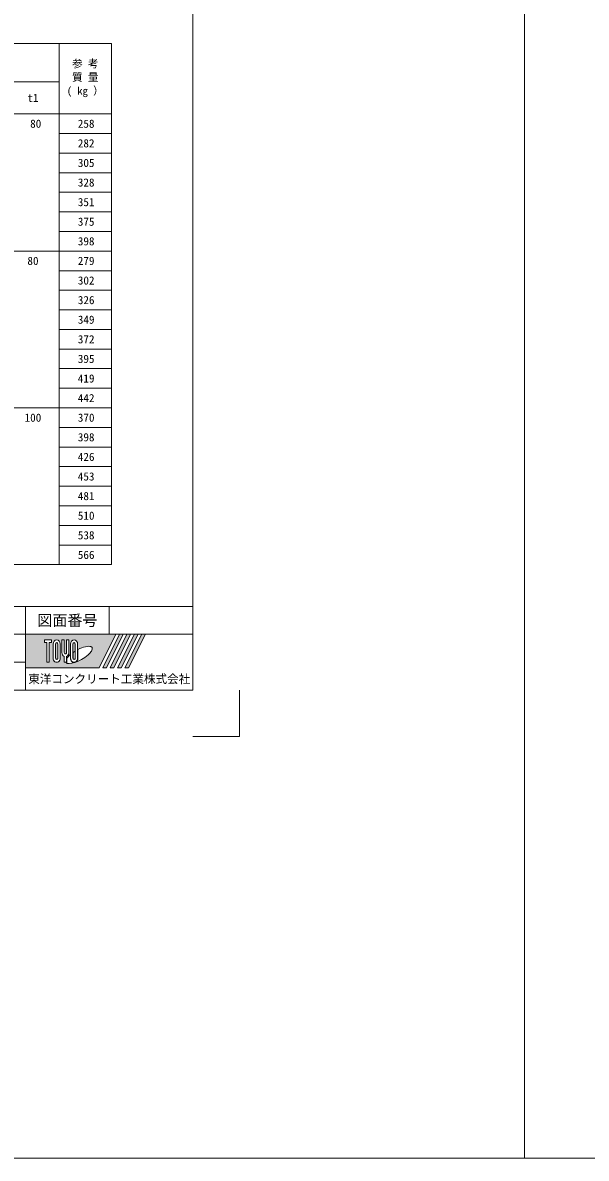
# Model space of a CAD drawing. Units: millimetres at full size; details may follow other scales. Extents: x -1501 to 45572, y 2928 to 12418.
# Drawn here: x 29965 to 32388, y 2928 to 7811 of the extents above; entities that cross this region are included whole.
import ezdxf
from ezdxf.enums import TextEntityAlignment as Align

# ---------------------------------------------------------------- set-up
doc = ezdxf.new("R2010")
doc.units = ezdxf.units.MM
doc.header["$LTSCALE"] = 40
for name, color, linetype, lineweight in [('0_2', 7, 'Continuous', 9), ('Defpoints_3', 7, 'Continuous', 13), ('寸法線', 7, 'Continuous', 9), ('枠', 5, 'Continuous', 5)]:
    doc.layers.add(name, color=color, linetype=linetype, lineweight=lineweight)
doc.styles.add('ＭＳ ゴシック', font='')
doc.styles.get('ＭＳ ゴシック').set_extended_font_data('MS Gothic')

msp = doc.modelspace()

# ---------------------------------------------------------------- hatches: boundary and pattern name
at = {"layer": '枠'}
h = msp.add_hatch(color=7, dxfattribs=at)
h.paths.add_polyline_path([(29976.91, 5180.77), (29976.91, 5036.77), (30293.71, 5036.77), (30365.71, 5180.77)])
edge = h.paths.add_edge_path(flags=16)
edge.add_ellipse((30206.93, 5092.13), major_axis=(56.41902, 31.57994), ratio=0.34714734367812206, start_angle=-144.31121536807143, end_angle=72.18990376058576, ccw=False)
edge.add_ellipse((30186.04, 5078.49), major_axis=(-0, 19.2), ratio=0.8463541666666667, start_angle=-160.70345628560815, end_angle=-90.00000000005672)
edge.add_line((30202.29, 5078.49), (30202.29, 5115.09))
edge = h.paths.add_edge_path(flags=16)
edge.add_ellipse((30186.04, 5139.05), major_axis=(-0, 17.72308), ratio=0.8463541629932545, start_angle=-90.00000000000591, end_angle=89.99999999999386, ccw=False)
edge.add_line((30201.04, 5139.05), (30201.04, 5078.49))
edge.add_ellipse((30186.04, 5078.49), major_axis=(0, 17.72308), ratio=0.8463541629932545, start_angle=90.0000000000257, end_angle=-89.99999999997408, ccw=False)
edge.add_line((30171.04, 5078.49), (30171.04, 5139.05))
edge = h.paths.add_edge_path(flags=16)
edge.add_line((30191.04, 5139.05), (30191.04, 5078.49))
edge.add_ellipse((30186.04, 5078.49), major_axis=(-0, 5.90769), ratio=0.8463542107476152, start_angle=89.9999999999751, end_angle=-90.00000000002484, ccw=False)
edge.add_line((30181.04, 5078.49), (30181.04, 5139.05))
edge.add_ellipse((30186.04, 5139.05), major_axis=(-0, 5.90769), ratio=0.8463542107476152, start_angle=-90.00000000004957, end_angle=89.99999999995032, ccw=False)
edge = h.paths.add_edge_path(flags=16)
edge.add_line((30189.79, 5108.1), (30189.79, 5078.49))
edge.add_ellipse((30186.04, 5078.49), major_axis=(0, 4.43077), ratio=0.8463542107476152, start_angle=90.00000000015501, end_angle=-89.99999999984516, ccw=False)
edge.add_line((30182.29, 5078.49), (30182.29, 5103.25))
edge.add_ellipse((30206.93, 5092.13), major_axis=(56.41902, 31.57994), ratio=0.347147343678122, start_angle=107.79174132017903, end_angle=126.47131806630932, ccw=False)
edge = h.paths.add_edge_path(flags=16)
edge.add_line((30163.54, 5156.77), (30163.54, 5102.49))
edge.add_ellipse((30148.54, 5102.49), major_axis=(0, 17.72308), ratio=0.8463541629932545, start_angle=-163.34116655996615, end_angle=-89.99999999998226, ccw=False)
edge.add_line((30153.54, 5085.79), (30153.54, 5060.77))
edge.add_line((30153.54, 5060.77), (30143.54, 5060.77))
edge.add_line((30143.54, 5060.77), (30143.54, 5085.79))
edge.add_ellipse((30148.54, 5102.49), major_axis=(-0, 17.72308), ratio=0.8463541629932545, start_angle=89.99999999998198, end_angle=163.3411665599661, ccw=False)
edge.add_line((30133.54, 5102.49), (30133.54, 5156.77))
edge.add_line((30133.54, 5156.77), (30143.54, 5156.77))
edge.add_line((30143.54, 5156.77), (30143.54, 5102.49))
edge.add_ellipse((30148.54, 5102.49), major_axis=(0, 5.90769), ratio=0.8463542107476152, start_angle=90.00000000005612, end_angle=-89.99999999994331)
edge.add_line((30153.54, 5102.49), (30153.54, 5156.77))
edge.add_line((30153.54, 5156.77), (30163.54, 5156.77))
edge = h.paths.add_edge_path(flags=16)
edge.add_line((30169.79, 5093.78), (30169.79, 5078.49))
edge.add_ellipse((30186.04, 5078.49), major_axis=(0, 19.2), ratio=0.8463541666666667, start_angle=90.00000000002369, end_angle=-171.54427005146945)
edge.add_ellipse((30206.93, 5092.13), major_axis=(56.41902, 31.57994), ratio=0.347147343678122, start_angle=-178.64953569279737, end_angle=-148.2924415246207, ccw=False)
edge.add_line((30151.38, 5059.29), (30154.79, 5059.29))
edge.add_line((30154.79, 5059.29), (30154.79, 5078.02))
edge.add_ellipse((30206.93, 5092.13), major_axis=(56.41902, 31.57994), ratio=0.34714734367812194, start_angle=148.21911986481652, end_angle=165.90812138329295, ccw=False)
edge = h.paths.add_edge_path(flags=16)
edge.add_ellipse((30111.04, 5139.05), major_axis=(0, 17.72308), ratio=0.8463541629932545, start_angle=-89.99999999997044, end_angle=90.00000000002922, ccw=False)
edge.add_line((30126.04, 5139.05), (30126.04, 5078.49))
edge.add_ellipse((30111.04, 5078.49), major_axis=(-0, 17.72308), ratio=0.8463541629932545, start_angle=89.99999999999045, end_angle=-90.00000000000944, ccw=False)
edge.add_line((30096.04, 5078.49), (30096.04, 5139.05))
edge = h.paths.add_edge_path(flags=16)
edge.add_line((30116.04, 5139.05), (30116.04, 5078.49))
edge.add_ellipse((30111.04, 5078.49), major_axis=(0, 5.90769), ratio=0.8463542107476152, start_angle=90.0000000000457, end_angle=-89.99999999995396, ccw=False)
edge.add_line((30106.04, 5078.49), (30106.04, 5139.05))
edge.add_ellipse((30111.04, 5139.05), major_axis=(-0, 5.90769), ratio=0.8463542107476152, start_angle=-90.00000000004957, end_angle=89.99999999995032, ccw=False)
h.paths.add_polyline_path([(30088.54, 5156.77), (30088.54, 5144.96), (30078.54, 5144.96), (30078.54, 5060.77), (30068.54, 5060.77), (30068.54, 5144.96), (30058.54, 5144.96), (30058.54, 5156.77)], flags=16)
for points in [[(30309.55, 5036.77), (30325.39, 5036.77), (30397.39, 5180.77), (30381.55, 5180.77)], [(30429.07, 5180.77), (30413.23, 5180.77), (30341.23, 5036.77), (30357.07, 5036.77)], [(30460.75, 5180.77), (30444.91, 5180.77), (30372.91, 5036.77), (30388.75, 5036.77)], [(30492.43, 5180.77), (30476.59, 5180.77), (30404.59, 5036.77), (30420.43, 5036.77)]]:
    msp.add_hatch(color=7, dxfattribs=at).paths.add_polyline_path(points)

# ---------------------------------------------------------------- linework, layer by layer
at = {"layer": '0_2', "color": 1, "lineweight": 20}
for p, q in [((32122.55, 12418.34), (32122.55, 2927.61)), ((45572.03, 2927.61), (-1501.15, 2927.61))]:
    msp.add_line(p, q, dxfattribs=at)
at = {"layer": 'Defpoints_3'}
for p in [(30896.91, 4940.77), (30696.91, 4740.77)]:
    msp.add_line(p, (30896.91, 4740.77), dxfattribs=at)
at = {"layer": '寸法線'}
for p, q in [((27611.76, 7721.95), (30346.48, 7721.95)), ((30121.48, 7721.95), (30121.48, 5480.44)), ((30346.48, 7721.95), (30346.48, 5480.44)), ((28109.41, 7556.42), (30121.48, 7556.42)), ((27611.76, 7418.8), (30346.48, 7418.8)), ((30121.48, 7334.52), (30346.48, 7334.52)), ((30121.48, 7250.25), (30346.48, 7250.25)), ((30121.48, 7165.97), (30346.48, 7165.97)), ((30121.48, 7081.69), (30346.48, 7081.69)), ((30121.48, 6997.42), (30346.48, 6997.42)), ((30121.48, 6913.14), (30346.48, 6913.14)), ((27611.76, 6828.86), (30346.48, 6828.86)), ((30121.48, 6828.86), (30346.48, 6828.86)), ((30121.48, 6744.59), (30346.48, 6744.59)), ((30121.48, 6660.31), (30346.48, 6660.31)), ((30121.48, 6576.03), (30346.48, 6576.03)), ((30121.48, 6491.76), (30346.48, 6491.76)), ((30121.48, 6407.48), (30346.48, 6407.48)), ((30121.48, 6323.2), (30346.48, 6323.2)), ((30121.48, 6238.93), (30346.48, 6238.93)), ((27611.76, 6154.65), (30346.48, 6154.65)), ((30121.48, 6070.37), (30346.48, 6070.37)), ((30121.48, 5986.1), (30346.48, 5986.1)), ((30121.48, 5901.82), (30346.48, 5901.82)), ((30121.48, 5817.54), (30346.48, 5817.54)), ((30121.48, 5733.27), (30346.48, 5733.27)), ((30121.48, 5648.99), (30346.48, 5648.99)), ((30121.48, 5564.71), (30346.48, 5564.71)), ((27611.76, 5480.44), (30346.48, 5480.44))]:
    msp.add_line(p, q, dxfattribs=at)
at = {"layer": '枠', "lineweight": 13}
msp.add_line((30696.91, 4940.77), (30696.91, 10480.77), dxfattribs=at)
at = {"layer": '枠', "lineweight": 20}
for p, q in [((30696.91, 5300.77), (28124.62, 5300.77)), ((29976.91, 4940.77), (29976.91, 5300.77)), ((30336.91, 5180.77), (30336.91, 5300.77)), ((30696.91, 5180.77), (28124.62, 5180.77)), ((29976.91, 5060.77), (28124.62, 5060.77)), ((27096.91, 4940.77), (30696.91, 4940.77))]:
    msp.add_line(p, q, dxfattribs=at)
at = {"layer": '枠'}
for p, q in [((29976.91, 5180.77), (30365.71, 5180.77)), ((29976.91, 5180.77), (29976.91, 5036.77)), ((30365.71, 5180.77), (30293.71, 5036.77)), ((30381.55, 5180.77), (30309.55, 5036.77)), ((30397.39, 5180.77), (30325.39, 5036.77)), ((30413.23, 5180.77), (30341.23, 5036.77)), ((30429.07, 5180.77), (30357.07, 5036.77)), ((30444.91, 5180.77), (30372.91, 5036.77)), ((30381.55, 5180.77), (30397.39, 5180.77)), ((30460.75, 5180.77), (30388.75, 5036.77)), ((30476.59, 5180.77), (30404.59, 5036.77)), ((30413.23, 5180.77), (30429.07, 5180.77)), ((30492.43, 5180.77), (30420.43, 5036.77)), ((30444.91, 5180.77), (30460.75, 5180.77)), ((30476.59, 5180.77), (30492.43, 5180.77)), ((30058.54, 5156.77), (30058.54, 5144.96)), ((30058.54, 5156.77), (30088.54, 5156.77)), ((30068.54, 5144.96), (30058.54, 5144.96)), ((30068.54, 5144.96), (30068.54, 5060.77)), ((30078.54, 5144.96), (30078.54, 5060.77)), ((30088.54, 5144.96), (30078.54, 5144.96)), ((30088.54, 5156.77), (30088.54, 5144.96)), ((30096.04, 5139.05), (30096.04, 5078.49)), ((30106.04, 5078.49), (30106.04, 5139.05)), ((30116.04, 5139.05), (30116.04, 5078.49)), ((30126.04, 5078.49), (30126.04, 5139.05)), ((30133.54, 5156.77), (30143.54, 5156.77)), ((30133.54, 5102.49), (30133.54, 5156.77)), ((30143.54, 5156.77), (30143.54, 5102.49)), ((30153.54, 5156.77), (30163.54, 5156.77)), ((30153.54, 5102.49), (30153.54, 5156.77)), ((30163.54, 5156.77), (30163.54, 5102.49)), ((30171.04, 5139.05), (30171.04, 5078.49)), ((30181.04, 5078.49), (30181.04, 5139.05)), ((30191.04, 5139.05), (30191.04, 5078.49)), ((30201.04, 5078.49), (30201.04, 5139.05)), ((30143.54, 5085.79), (30143.54, 5060.77)), ((30153.54, 5085.79), (30153.54, 5060.77)), ((30169.79, 5093.78), (30169.79, 5078.49)), ((30182.29, 5078.49), (30182.29, 5103.25)), ((30189.79, 5108.1), (30189.79, 5078.49)), ((30202.29, 5078.49), (30202.29, 5115.09)), ((29976.91, 5036.77), (30293.71, 5036.77)), ((30078.54, 5060.77), (30068.54, 5060.77)), ((30153.54, 5060.77), (30143.54, 5060.77)), ((30151.38, 5059.29), (30154.79, 5059.29)), ((30154.79, 5078.02), (30154.79, 5059.29)), ((30309.55, 5036.77), (30325.39, 5036.77)), ((30341.23, 5036.77), (30357.07, 5036.77)), ((30372.91, 5036.77), (30388.75, 5036.77)), ((30404.59, 5036.77), (30420.43, 5036.77))]:
    msp.add_line(p, q, dxfattribs=at)
for centre, major_axis, ratio, start_param, end_param in [((30111.04, 5139.05), (0, 17.72308), 0.846354, 4.712388980385127, 7.853981633974914), ((30111.04, 5139.05), (-0, 5.90769), 0.846354, 4.712388980383957, 7.853981633973747), ((30186.04, 5139.05), (-0, 17.72308), 0.846354, 4.712388980384603, 7.853981633974391), ((30186.04, 5139.05), (-0, 5.90769), 0.846354, 4.712388980383957, 7.853981633973747), ((30206.93, 5092.13), (56.41902, 31.57994), 0.347147, 4.262185332381589, 7.74291628133854), ((30148.54, 5102.49), (-0, 17.72308), 0.846354, 1.5707963267946305, 2.80175574413495), ((30148.54, 5102.49), (0, 5.90769), 0.846354, 1.5707963267957255, 4.712388980385527), ((30148.54, 5102.49), (0, 17.72308), 0.846354, 3.4814295630446357, 4.712388980384952), ((30206.93, 5092.13), (56.41902, 31.57994), 0.347147, 2.0815196641224665, 2.5155126073167793), ((30206.93, 5092.13), (56.41902, 31.57994), 0.347147, 1.6817405097970128, 1.821983319661551), ((30111.04, 5078.49), (-0, 17.72308), 0.846354, 1.570796326794755, 4.71238898038455), ((30111.04, 5078.49), (0, 5.90769), 0.846354, 1.5707963267955718, 4.71238898038537), ((30206.93, 5092.13), (56.41902, 31.57994), 0.347147, 3.2093975090572706, 4.200445063285515), ((30186.04, 5078.49), (0, 19.2), 0.846354, 1.5707963267952465, 3.3154678663292976), ((30186.04, 5078.49), (0, 17.72308), 0.846354, 1.5707963267952758, 4.712388980385073), ((30186.04, 5078.49), (-0, 5.90769), 0.846354, 1.5707963267945293, 4.712388980384323), ((30186.04, 5078.49), (0, 4.43077), 0.846354, 1.570796326797187, 4.712388980386978), ((30186.04, 5078.49), (-0, 19.2), 0.846354, 3.53384380001412, 4.712388980383852)]:
    msp.add_ellipse(centre, major_axis=major_axis, ratio=ratio, start_param=start_param, end_param=end_param, dxfattribs=at)

# ---------------------------------------------------------------- texts
at = {"layer": '寸法線', "style": 'ＭＳ ゴシック'}
for s, p in [('参 考', (30177.32, 7651.37)), ('質 量', (30177.32, 7593.03)), ('( kg ）', (30154.66, 7534.7))]:
    msp.add_text(s, height=33.23, dxfattribs=at).set_placement(p, align=Align.TOP_LEFT)
for s, p in [('t1', (30008.98, 7487.61)), (' 80', (30008.98, 7376.66)), ('258', (30237.76, 7376.66)), ('282', (30237.76, 7292.38)), ('305', (30237.76, 7208.11)), ('328', (30237.76, 7123.83)), ('351', (30237.76, 7039.55)), ('375', (30237.76, 6955.28)), ('398', (30237.76, 6871)), ('80', (30008.98, 6786.72)), ('279', (30237.76, 6786.72)), ('302', (30237.76, 6702.45)), ('326', (30237.76, 6618.17)), ('349', (30237.76, 6533.89)), ('372', (30237.76, 6449.62)), ('395', (30237.76, 6365.34)), ('419', (30237.76, 6281.06)), ('442', (30237.76, 6196.79)), ('100', (30008.98, 6112.51)), ('370', (30237.76, 6112.51)), ('398', (30237.76, 6028.23)), ('426', (30237.76, 5943.96)), ('453', (30237.76, 5859.68)), ('481', (30237.76, 5775.4)), ('510', (30237.76, 5691.13)), ('538', (30237.76, 5606.85)), ('566', (30237.76, 5522.57))]:
    msp.add_text(s, height=35.13, dxfattribs=at).set_placement(p, align=Align.MIDDLE_CENTER)
at = {"layer": '枠', "color": 7, "style": 'ＭＳ ゴシック'}
for s, height, p in [('図面番号', 47.47, (30156.91, 5240.77)), ('東洋コンクリート工業株式会社', 36.46, (30336.91, 4988.77))]:
    msp.add_text(s, height=height, dxfattribs=at).set_placement(p, align=Align.MIDDLE_CENTER)

doc.saveas('drawing.dxf')
